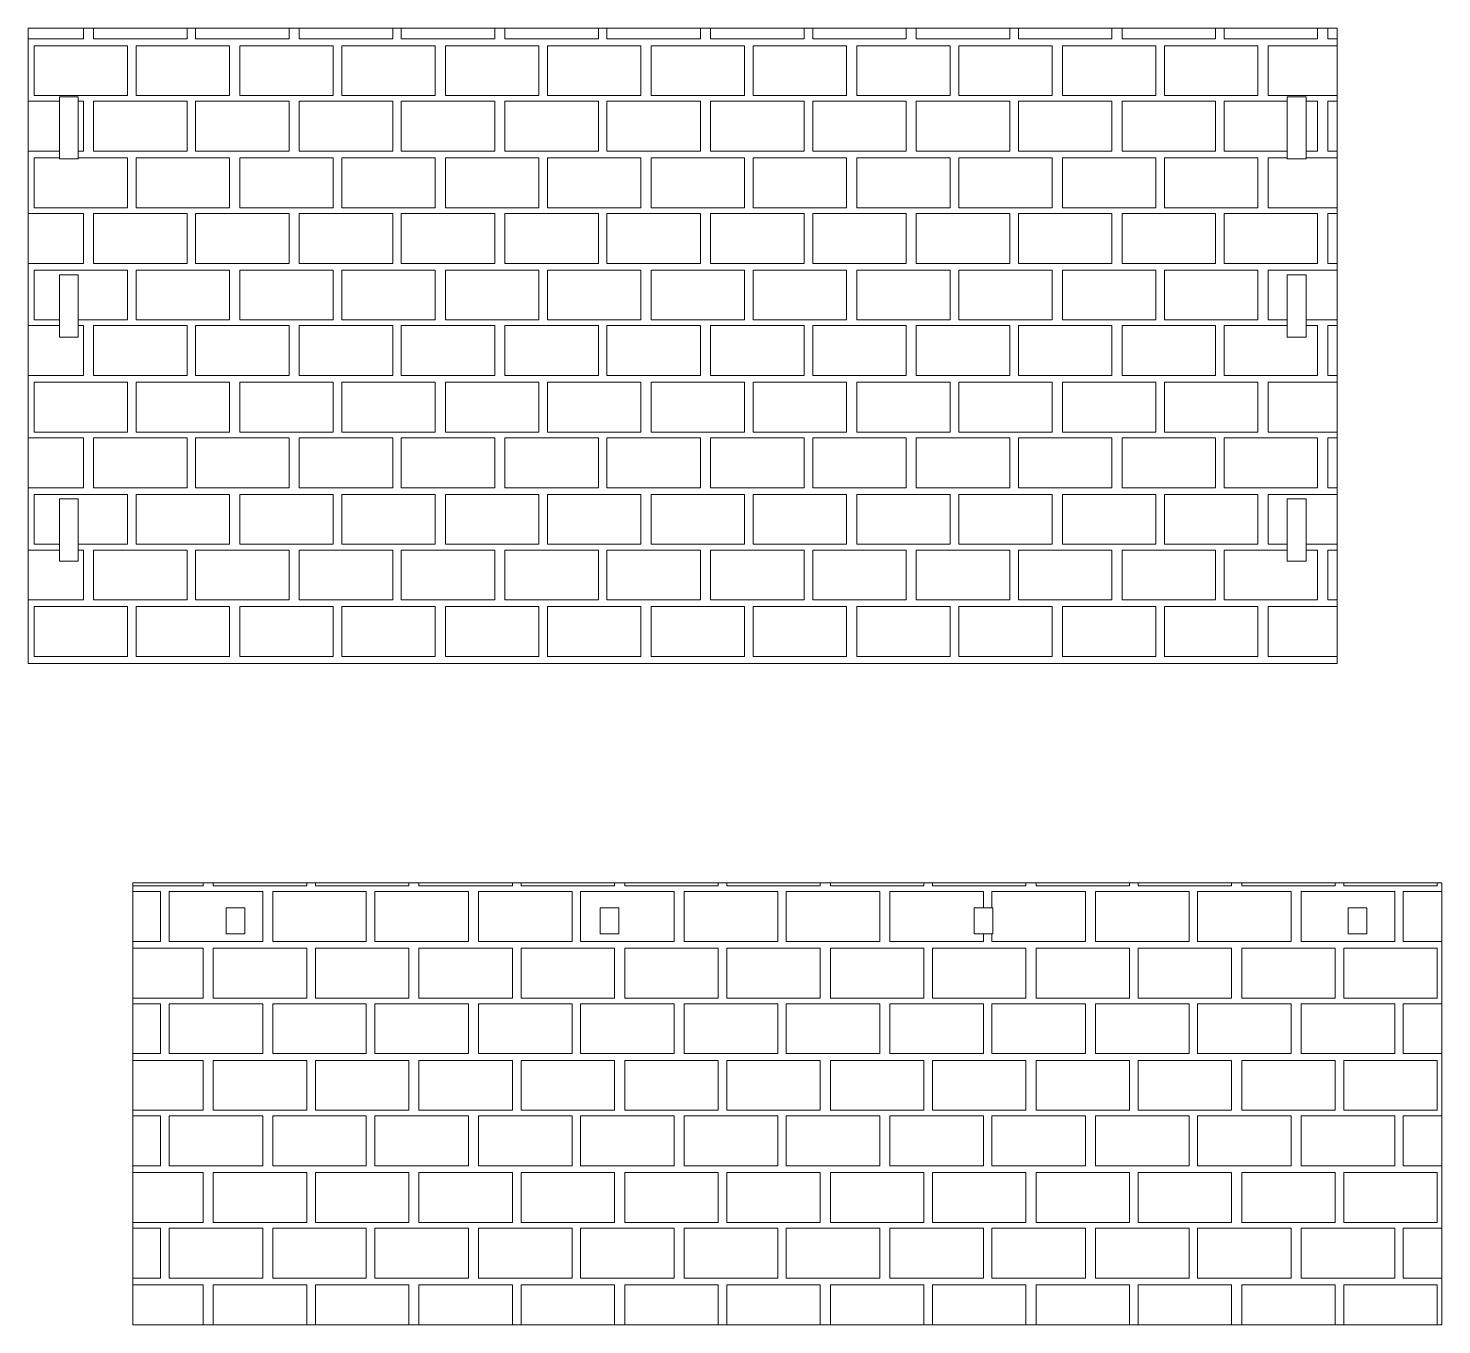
# Model space of a CAD drawing. Header units: millimetres. Extents: x -374 to 566, y -12 to 364.
# Drawn here: x 126.8 to 353.6, y 4.4 to 212.4 of the extents above; entities that cross this region are included whole.
import ezdxf

# ---------------------------------------------------------------- set-up
doc = ezdxf.new("R2010")
doc.units = ezdxf.units.MM

msp = doc.modelspace()

# ---------------------------------------------------------------- linework, layer by layer
at = {"color": 7, "linetype": 'Continuous', "lineweight": 15}
for p, q in [((135.69, 212.41), (126.84, 212.41)), ((126.84, 212.41), (126.84, 210.69)), ((137.32, 212.41), (135.69, 212.41)), ((135.69, 210.69), (135.69, 212.41)), ((137.32, 212.41), (137.32, 210.69)), ((152.32, 212.41), (137.32, 212.41)), ((153.69, 212.41), (152.32, 212.41)), ((152.32, 210.69), (152.32, 212.41)), ((153.69, 212.41), (153.69, 210.69)), ((168.69, 212.41), (153.69, 212.41)), ((170.32, 212.41), (168.69, 212.41)), ((168.69, 210.69), (168.69, 212.41)), ((185.32, 212.41), (170.32, 212.41)), ((170.32, 212.41), (170.32, 210.69)), ((186.69, 212.41), (185.32, 212.41)), ((185.32, 210.69), (185.32, 212.41)), ((186.69, 212.41), (186.69, 210.69)), ((201.69, 212.41), (186.69, 212.41)), ((203.32, 212.41), (201.69, 212.41)), ((201.69, 210.69), (201.69, 212.41)), ((203.32, 212.41), (203.32, 210.69)), ((218.32, 212.41), (203.32, 212.41)), ((219.69, 212.41), (218.32, 212.41)), ((218.32, 210.69), (218.32, 212.41)), ((219.69, 212.41), (219.69, 210.69)), ((234.69, 212.41), (219.69, 212.41)), ((236.32, 212.41), (234.69, 212.41)), ((234.69, 210.69), (234.69, 212.41)), ((236.32, 212.41), (236.32, 210.69)), ((251.32, 212.41), (236.32, 212.41)), ((252.69, 212.41), (251.32, 212.41)), ((251.32, 210.69), (251.32, 212.41)), ((252.69, 212.41), (252.69, 210.69)), ((267.69, 212.41), (252.69, 212.41)), ((269.32, 212.41), (267.69, 212.41)), ((267.69, 210.69), (267.69, 212.41)), ((284.32, 212.41), (269.32, 212.41)), ((269.32, 212.41), (269.32, 210.69)), ((285.69, 212.41), (284.32, 212.41)), ((284.32, 210.69), (284.32, 212.41)), ((285.69, 212.41), (285.69, 210.69)), ((300.69, 212.41), (285.69, 212.41)), ((302.32, 212.41), (300.69, 212.41)), ((300.69, 210.69), (300.69, 212.41)), ((302.32, 212.41), (302.32, 210.69)), ((317.32, 212.41), (302.32, 212.41)), ((318.69, 212.41), (317.32, 212.41)), ((317.32, 210.69), (317.32, 212.41)), ((333.69, 212.41), (318.69, 212.41)), ((318.69, 212.41), (318.69, 210.69)), ((335.32, 212.41), (333.69, 212.41)), ((333.69, 210.69), (333.69, 212.41)), ((336.84, 212.41), (335.32, 212.41)), ((335.32, 212.41), (335.32, 210.69)), ((336.84, 210.69), (336.84, 212.41)), ((126.84, 210.69), (126.84, 200.69)), ((126.84, 210.69), (135.69, 210.69)), ((142.77, 209.61), (127.77, 209.61)), ((127.77, 209.61), (127.77, 201.61)), ((137.32, 210.69), (152.32, 210.69)), ((142.77, 201.61), (142.77, 209.61)), ((144.13, 209.61), (144.13, 201.61)), ((159.13, 209.61), (144.13, 209.61)), ((153.69, 210.69), (168.69, 210.69)), ((159.13, 201.61), (159.13, 209.61)), ((175.77, 209.61), (160.77, 209.61)), ((160.77, 209.61), (160.77, 201.61)), ((170.32, 210.69), (185.32, 210.69)), ((175.77, 201.61), (175.77, 209.61)), ((177.13, 209.61), (177.13, 201.61)), ((192.13, 209.61), (177.13, 209.61)), ((186.69, 210.69), (201.69, 210.69)), ((192.13, 201.61), (192.13, 209.61)), ((208.77, 209.61), (193.77, 209.61)), ((193.77, 209.61), (193.77, 201.61)), ((203.32, 210.69), (218.32, 210.69)), ((208.77, 201.61), (208.77, 209.61)), ((225.13, 209.61), (210.13, 209.61)), ((210.13, 209.61), (210.13, 201.61)), ((219.69, 210.69), (234.69, 210.69)), ((225.13, 201.61), (225.13, 209.61)), ((241.77, 209.61), (226.77, 209.61)), ((226.77, 209.61), (226.77, 201.61)), ((236.32, 210.69), (251.32, 210.69)), ((241.77, 201.61), (241.77, 209.61)), ((258.13, 209.61), (243.13, 209.61)), ((243.13, 209.61), (243.13, 201.61)), ((252.69, 210.69), (267.69, 210.69)), ((258.13, 201.61), (258.13, 209.61)), ((274.77, 209.61), (259.77, 209.61)), ((259.77, 209.61), (259.77, 201.61)), ((269.32, 210.69), (284.32, 210.69)), ((274.77, 201.61), (274.77, 209.61)), ((291.13, 209.61), (276.13, 209.61)), ((276.13, 209.61), (276.13, 201.61)), ((285.69, 210.69), (300.69, 210.69)), ((291.13, 201.61), (291.13, 209.61)), ((307.77, 209.61), (292.77, 209.61)), ((292.77, 209.61), (292.77, 201.61)), ((302.32, 210.69), (317.32, 210.69)), ((307.77, 201.61), (307.77, 209.61)), ((324.13, 209.61), (309.13, 209.61)), ((309.13, 209.61), (309.13, 201.61)), ((318.69, 210.69), (333.69, 210.69)), ((324.13, 201.61), (324.13, 209.61)), ((336.84, 209.61), (325.77, 209.61)), ((325.77, 209.61), (325.77, 201.61)), ((335.32, 210.69), (336.84, 210.69)), ((336.84, 209.61), (336.84, 210.69)), ((336.84, 201.61), (336.84, 209.61)), ((131.84, 200.69), (126.84, 200.69)), ((126.84, 200.69), (126.84, 192.69)), ((127.77, 201.61), (142.77, 201.61)), ((131.84, 201.39), (134.84, 201.39)), ((131.84, 200.69), (131.84, 201.39)), ((131.84, 200.69), (131.84, 192.69)), ((134.84, 201.39), (134.84, 200.69)), ((135.69, 200.69), (134.84, 200.69)), ((134.84, 192.69), (134.84, 200.69)), ((135.69, 192.69), (135.69, 200.69)), ((152.32, 200.69), (137.32, 200.69)), ((137.32, 200.69), (137.32, 192.69)), ((144.13, 201.61), (159.13, 201.61)), ((152.32, 192.69), (152.32, 200.69)), ((168.69, 200.69), (153.69, 200.69)), ((153.69, 200.69), (153.69, 192.69)), ((160.77, 201.61), (175.77, 201.61)), ((168.69, 192.69), (168.69, 200.69)), ((185.32, 200.69), (170.32, 200.69)), ((170.32, 200.69), (170.32, 192.69)), ((177.13, 201.61), (192.13, 201.61)), ((185.32, 192.69), (185.32, 200.69)), ((201.69, 200.69), (186.69, 200.69)), ((186.69, 200.69), (186.69, 192.69)), ((193.77, 201.61), (208.77, 201.61)), ((201.69, 192.69), (201.69, 200.69)), ((218.32, 200.69), (203.32, 200.69)), ((203.32, 200.69), (203.32, 192.69)), ((210.13, 201.61), (225.13, 201.61)), ((218.32, 192.69), (218.32, 200.69)), ((219.69, 200.69), (219.69, 192.69)), ((234.69, 200.69), (219.69, 200.69)), ((226.77, 201.61), (241.77, 201.61)), ((234.69, 192.69), (234.69, 200.69)), ((251.32, 200.69), (236.32, 200.69)), ((236.32, 200.69), (236.32, 192.69)), ((243.13, 201.61), (258.13, 201.61)), ((251.32, 192.69), (251.32, 200.69)), ((252.69, 200.69), (252.69, 192.69)), ((267.69, 200.69), (252.69, 200.69)), ((259.77, 201.61), (274.77, 201.61)), ((267.69, 192.69), (267.69, 200.69)), ((284.32, 200.69), (269.32, 200.69)), ((269.32, 200.69), (269.32, 192.69)), ((276.13, 201.61), (291.13, 201.61)), ((284.32, 192.69), (284.32, 200.69)), ((300.69, 200.69), (285.69, 200.69)), ((285.69, 200.69), (285.69, 192.69)), ((292.77, 201.61), (307.77, 201.61)), ((300.69, 192.69), (300.69, 200.69)), ((317.32, 200.69), (302.32, 200.69)), ((302.32, 200.69), (302.32, 192.69)), ((309.13, 201.61), (324.13, 201.61)), ((317.32, 192.69), (317.32, 200.69)), ((318.69, 200.69), (318.69, 192.69)), ((328.84, 200.69), (318.69, 200.69)), ((325.77, 201.61), (336.84, 201.61)), ((328.84, 201.39), (331.84, 201.39)), ((328.84, 200.69), (328.84, 201.39)), ((328.84, 200.69), (328.84, 192.69)), ((331.84, 201.39), (331.84, 200.69)), ((333.69, 200.69), (331.84, 200.69)), ((331.84, 192.69), (331.84, 200.69)), ((333.69, 192.69), (333.69, 200.69)), ((336.84, 200.69), (335.32, 200.69)), ((335.32, 200.69), (335.32, 192.69)), ((336.84, 200.69), (336.84, 201.61)), ((336.84, 192.69), (336.84, 200.69)), ((126.84, 192.69), (126.84, 182.69)), ((126.84, 192.69), (131.84, 192.69)), ((127.77, 191.61), (127.77, 183.61)), ((131.84, 191.61), (127.77, 191.61)), ((131.84, 191.61), (131.84, 192.69)), ((131.84, 191.61), (131.84, 191.46)), ((131.84, 191.46), (134.84, 191.46)), ((134.84, 192.69), (134.84, 191.61)), ((134.84, 192.69), (135.69, 192.69)), ((142.77, 191.61), (134.84, 191.61)), ((134.84, 191.46), (134.84, 191.61)), ((137.32, 192.69), (152.32, 192.69)), ((142.77, 183.61), (142.77, 191.61)), ((144.13, 191.61), (144.13, 183.61)), ((159.13, 191.61), (144.13, 191.61)), ((153.69, 192.69), (168.69, 192.69)), ((159.13, 183.61), (159.13, 191.61)), ((175.77, 191.61), (160.77, 191.61)), ((160.77, 191.61), (160.77, 183.61)), ((170.32, 192.69), (185.32, 192.69)), ((175.77, 183.61), (175.77, 191.61)), ((192.13, 191.61), (177.13, 191.61)), ((177.13, 191.61), (177.13, 183.61)), ((186.69, 192.69), (201.69, 192.69)), ((192.13, 183.61), (192.13, 191.61)), ((208.77, 191.61), (193.77, 191.61)), ((193.77, 191.61), (193.77, 183.61)), ((203.32, 192.69), (218.32, 192.69)), ((208.77, 183.61), (208.77, 191.61)), ((225.13, 191.61), (210.13, 191.61)), ((210.13, 191.61), (210.13, 183.61)), ((219.69, 192.69), (234.69, 192.69)), ((225.13, 183.61), (225.13, 191.61)), ((241.77, 191.61), (226.77, 191.61)), ((226.77, 191.61), (226.77, 183.61)), ((236.32, 192.69), (251.32, 192.69)), ((241.77, 183.61), (241.77, 191.61)), ((243.13, 191.61), (243.13, 183.61)), ((258.13, 191.61), (243.13, 191.61)), ((252.69, 192.69), (267.69, 192.69)), ((258.13, 183.61), (258.13, 191.61)), ((274.77, 191.61), (259.77, 191.61)), ((259.77, 191.61), (259.77, 183.61)), ((269.32, 192.69), (284.32, 192.69)), ((274.77, 183.61), (274.77, 191.61)), ((291.13, 191.61), (276.13, 191.61)), ((276.13, 191.61), (276.13, 183.61)), ((285.69, 192.69), (300.69, 192.69)), ((291.13, 183.61), (291.13, 191.61)), ((307.77, 191.61), (292.77, 191.61)), ((292.77, 191.61), (292.77, 183.61)), ((302.32, 192.69), (317.32, 192.69)), ((307.77, 183.61), (307.77, 191.61)), ((309.13, 191.61), (309.13, 183.61)), ((324.13, 191.61), (309.13, 191.61)), ((318.69, 192.69), (328.84, 192.69)), ((324.13, 183.61), (324.13, 191.61)), ((325.77, 191.61), (325.77, 183.61)), ((328.84, 191.61), (325.77, 191.61)), ((328.84, 191.61), (328.84, 192.69)), ((328.84, 191.61), (328.84, 191.46)), ((328.84, 191.46), (331.84, 191.46)), ((331.84, 192.69), (331.84, 191.61)), ((331.84, 192.69), (333.69, 192.69)), ((336.84, 191.61), (331.84, 191.61)), ((331.84, 191.46), (331.84, 191.61)), ((335.32, 192.69), (336.84, 192.69)), ((336.84, 191.61), (336.84, 192.69)), ((336.84, 183.61), (336.84, 191.61)), ((135.69, 182.69), (126.84, 182.69)), ((126.84, 182.69), (126.84, 174.69)), ((127.77, 183.61), (142.77, 183.61)), ((135.69, 174.69), (135.69, 182.69)), ((152.32, 182.69), (137.32, 182.69)), ((137.32, 182.69), (137.32, 174.69)), ((144.13, 183.61), (159.13, 183.61)), ((152.32, 174.69), (152.32, 182.69)), ((168.69, 182.69), (153.69, 182.69)), ((153.69, 182.69), (153.69, 174.69)), ((160.77, 183.61), (175.77, 183.61)), ((168.69, 174.69), (168.69, 182.69)), ((185.32, 182.69), (170.32, 182.69)), ((170.32, 182.69), (170.32, 174.69)), ((177.13, 183.61), (192.13, 183.61)), ((185.32, 174.69), (185.32, 182.69)), ((201.69, 182.69), (186.69, 182.69)), ((186.69, 182.69), (186.69, 174.69)), ((193.77, 183.61), (208.77, 183.61)), ((201.69, 174.69), (201.69, 182.69)), ((218.32, 182.69), (203.32, 182.69)), ((203.32, 182.69), (203.32, 174.69)), ((210.13, 183.61), (225.13, 183.61)), ((218.32, 174.69), (218.32, 182.69)), ((234.69, 182.69), (219.69, 182.69)), ((219.69, 182.69), (219.69, 174.69)), ((226.77, 183.61), (241.77, 183.61)), ((234.69, 174.69), (234.69, 182.69)), ((251.32, 182.69), (236.32, 182.69)), ((236.32, 182.69), (236.32, 174.69)), ((243.13, 183.61), (258.13, 183.61)), ((251.32, 174.69), (251.32, 182.69)), ((252.69, 182.69), (252.69, 174.69)), ((267.69, 182.69), (252.69, 182.69)), ((259.77, 183.61), (274.77, 183.61)), ((267.69, 174.69), (267.69, 182.69)), ((284.32, 182.69), (269.32, 182.69)), ((269.32, 182.69), (269.32, 174.69)), ((276.13, 183.61), (291.13, 183.61)), ((284.32, 174.69), (284.32, 182.69)), ((285.69, 182.69), (285.69, 174.69)), ((300.69, 182.69), (285.69, 182.69)), ((292.77, 183.61), (307.77, 183.61)), ((300.69, 174.69), (300.69, 182.69)), ((317.32, 182.69), (302.32, 182.69)), ((302.32, 182.69), (302.32, 174.69)), ((309.13, 183.61), (324.13, 183.61)), ((317.32, 174.69), (317.32, 182.69)), ((318.69, 182.69), (318.69, 174.69)), ((333.69, 182.69), (318.69, 182.69)), ((325.77, 183.61), (336.84, 183.61)), ((333.69, 174.69), (333.69, 182.69)), ((336.84, 182.69), (335.32, 182.69)), ((335.32, 182.69), (335.32, 174.69)), ((336.84, 182.69), (336.84, 183.61)), ((336.84, 174.69), (336.84, 182.69)), ((126.84, 174.69), (126.84, 164.69)), ((126.84, 174.69), (135.69, 174.69)), ((137.32, 174.69), (152.32, 174.69)), ((153.69, 174.69), (168.69, 174.69)), ((170.32, 174.69), (185.32, 174.69)), ((186.69, 174.69), (201.69, 174.69)), ((203.32, 174.69), (218.32, 174.69)), ((219.69, 174.69), (234.69, 174.69)), ((236.32, 174.69), (251.32, 174.69)), ((252.69, 174.69), (267.69, 174.69)), ((269.32, 174.69), (284.32, 174.69)), ((285.69, 174.69), (300.69, 174.69)), ((302.32, 174.69), (317.32, 174.69)), ((318.69, 174.69), (333.69, 174.69)), ((335.32, 174.69), (336.84, 174.69)), ((336.84, 173.61), (336.84, 174.69)), ((142.77, 173.61), (127.77, 173.61)), ((127.77, 173.61), (127.77, 165.61)), ((134.84, 172.87), (131.84, 172.87)), ((131.84, 172.87), (131.84, 165.61)), ((134.84, 165.61), (134.84, 172.87)), ((142.77, 165.61), (142.77, 173.61)), ((144.13, 173.61), (144.13, 165.61)), ((159.13, 173.61), (144.13, 173.61)), ((159.13, 165.61), (159.13, 173.61)), ((175.77, 173.61), (160.77, 173.61)), ((160.77, 173.61), (160.77, 165.61)), ((175.77, 165.61), (175.77, 173.61)), ((192.13, 173.61), (177.13, 173.61)), ((177.13, 173.61), (177.13, 165.61)), ((192.13, 165.61), (192.13, 173.61)), ((208.77, 173.61), (193.77, 173.61)), ((193.77, 173.61), (193.77, 165.61)), ((208.77, 165.61), (208.77, 173.61)), ((225.13, 173.61), (210.13, 173.61)), ((210.13, 173.61), (210.13, 165.61)), ((225.13, 165.61), (225.13, 173.61)), ((241.77, 173.61), (226.77, 173.61)), ((226.77, 173.61), (226.77, 165.61)), ((241.77, 165.61), (241.77, 173.61)), ((258.13, 173.61), (243.13, 173.61)), ((243.13, 173.61), (243.13, 165.61)), ((258.13, 165.61), (258.13, 173.61)), ((274.77, 173.61), (259.77, 173.61)), ((259.77, 173.61), (259.77, 165.61)), ((274.77, 165.61), (274.77, 173.61)), ((291.13, 173.61), (276.13, 173.61)), ((276.13, 173.61), (276.13, 165.61)), ((291.13, 165.61), (291.13, 173.61)), ((307.77, 173.61), (292.77, 173.61)), ((292.77, 173.61), (292.77, 165.61)), ((307.77, 165.61), (307.77, 173.61)), ((309.13, 173.61), (309.13, 165.61)), ((324.13, 173.61), (309.13, 173.61)), ((324.13, 165.61), (324.13, 173.61)), ((325.77, 173.61), (325.77, 165.61)), ((336.84, 173.61), (325.77, 173.61)), ((331.84, 172.87), (328.84, 172.87)), ((328.84, 172.87), (328.84, 165.61)), ((331.84, 165.61), (331.84, 172.87)), ((336.84, 165.61), (336.84, 173.61)), ((127.77, 165.61), (131.84, 165.61)), ((131.84, 164.69), (131.84, 165.61)), ((134.84, 165.61), (134.84, 164.69)), ((134.84, 165.61), (142.77, 165.61)), ((144.13, 165.61), (159.13, 165.61)), ((160.77, 165.61), (175.77, 165.61)), ((177.13, 165.61), (192.13, 165.61)), ((193.77, 165.61), (208.77, 165.61)), ((210.13, 165.61), (225.13, 165.61)), ((226.77, 165.61), (241.77, 165.61)), ((243.13, 165.61), (258.13, 165.61)), ((259.77, 165.61), (274.77, 165.61)), ((276.13, 165.61), (291.13, 165.61)), ((292.77, 165.61), (307.77, 165.61)), ((309.13, 165.61), (324.13, 165.61)), ((325.77, 165.61), (328.84, 165.61)), ((328.84, 164.69), (328.84, 165.61)), ((331.84, 165.61), (331.84, 164.69)), ((331.84, 165.61), (336.84, 165.61)), ((336.84, 164.69), (336.84, 165.61)), ((131.84, 164.69), (126.84, 164.69)), ((126.84, 164.69), (126.84, 156.69)), ((131.84, 164.69), (131.84, 162.87)), ((135.69, 164.69), (134.84, 164.69)), ((134.84, 162.87), (134.84, 164.69)), ((135.69, 156.69), (135.69, 164.69)), ((152.32, 164.69), (137.32, 164.69)), ((137.32, 164.69), (137.32, 156.69)), ((152.32, 156.69), (152.32, 164.69)), ((153.69, 164.69), (153.69, 156.69)), ((168.69, 164.69), (153.69, 164.69)), ((168.69, 156.69), (168.69, 164.69)), ((185.32, 164.69), (170.32, 164.69)), ((170.32, 164.69), (170.32, 156.69)), ((185.32, 156.69), (185.32, 164.69)), ((201.69, 164.69), (186.69, 164.69)), ((186.69, 164.69), (186.69, 156.69)), ((201.69, 156.69), (201.69, 164.69)), ((218.32, 164.69), (203.32, 164.69)), ((203.32, 164.69), (203.32, 156.69)), ((218.32, 156.69), (218.32, 164.69)), ((219.69, 164.69), (219.69, 156.69)), ((234.69, 164.69), (219.69, 164.69)), ((234.69, 156.69), (234.69, 164.69)), ((251.32, 164.69), (236.32, 164.69)), ((236.32, 164.69), (236.32, 156.69)), ((251.32, 156.69), (251.32, 164.69)), ((267.69, 164.69), (252.69, 164.69)), ((252.69, 164.69), (252.69, 156.69)), ((267.69, 156.69), (267.69, 164.69)), ((284.32, 164.69), (269.32, 164.69)), ((269.32, 164.69), (269.32, 156.69)), ((284.32, 156.69), (284.32, 164.69)), ((300.69, 164.69), (285.69, 164.69)), ((285.69, 164.69), (285.69, 156.69)), ((300.69, 156.69), (300.69, 164.69)), ((317.32, 164.69), (302.32, 164.69)), ((302.32, 164.69), (302.32, 156.69)), ((317.32, 156.69), (317.32, 164.69)), ((318.69, 164.69), (318.69, 156.69)), ((328.84, 164.69), (318.69, 164.69)), ((328.84, 164.69), (328.84, 162.87)), ((333.69, 164.69), (331.84, 164.69)), ((331.84, 162.87), (331.84, 164.69)), ((333.69, 156.69), (333.69, 164.69)), ((336.84, 164.69), (335.32, 164.69)), ((335.32, 164.69), (335.32, 156.69)), ((336.84, 156.69), (336.84, 164.69)), ((131.84, 162.87), (134.84, 162.87)), ((328.84, 162.87), (331.84, 162.87)), ((126.84, 156.69), (126.84, 146.69)), ((126.84, 156.69), (135.69, 156.69)), ((137.32, 156.69), (152.32, 156.69)), ((153.69, 156.69), (168.69, 156.69)), ((170.32, 156.69), (185.32, 156.69)), ((186.69, 156.69), (201.69, 156.69)), ((203.32, 156.69), (218.32, 156.69)), ((219.69, 156.69), (234.69, 156.69)), ((236.32, 156.69), (251.32, 156.69)), ((252.69, 156.69), (267.69, 156.69)), ((269.32, 156.69), (284.32, 156.69)), ((285.69, 156.69), (300.69, 156.69)), ((302.32, 156.69), (317.32, 156.69)), ((318.69, 156.69), (333.69, 156.69)), ((335.32, 156.69), (336.84, 156.69)), ((336.84, 155.61), (336.84, 156.69)), ((142.77, 155.61), (127.77, 155.61)), ((127.77, 155.61), (127.77, 147.61)), ((142.77, 147.61), (142.77, 155.61)), ((144.13, 155.61), (144.13, 147.61)), ((159.13, 155.61), (144.13, 155.61)), ((159.13, 147.61), (159.13, 155.61)), ((175.77, 155.61), (160.77, 155.61)), ((160.77, 155.61), (160.77, 147.61)), ((175.77, 147.61), (175.77, 155.61)), ((177.13, 155.61), (177.13, 147.61)), ((192.13, 155.61), (177.13, 155.61)), ((192.13, 147.61), (192.13, 155.61)), ((208.77, 155.61), (193.77, 155.61)), ((193.77, 155.61), (193.77, 147.61)), ((208.77, 147.61), (208.77, 155.61)), ((210.13, 155.61), (210.13, 147.61)), ((225.13, 155.61), (210.13, 155.61)), ((225.13, 147.61), (225.13, 155.61)), ((241.77, 155.61), (226.77, 155.61)), ((226.77, 155.61), (226.77, 147.61)), ((241.77, 147.61), (241.77, 155.61)), ((258.13, 155.61), (243.13, 155.61)), ((243.13, 155.61), (243.13, 147.61)), ((258.13, 147.61), (258.13, 155.61)), ((274.77, 155.61), (259.77, 155.61)), ((259.77, 155.61), (259.77, 147.61)), ((274.77, 147.61), (274.77, 155.61)), ((291.13, 155.61), (276.13, 155.61)), ((276.13, 155.61), (276.13, 147.61)), ((291.13, 147.61), (291.13, 155.61)), ((307.77, 155.61), (292.77, 155.61)), ((292.77, 155.61), (292.77, 147.61)), ((307.77, 147.61), (307.77, 155.61)), ((324.13, 155.61), (309.13, 155.61)), ((309.13, 155.61), (309.13, 147.61)), ((324.13, 147.61), (324.13, 155.61)), ((336.84, 155.61), (325.77, 155.61)), ((325.77, 155.61), (325.77, 147.61)), ((336.84, 147.61), (336.84, 155.61)), ((127.77, 147.61), (142.77, 147.61)), ((144.13, 147.61), (159.13, 147.61)), ((160.77, 147.61), (175.77, 147.61)), ((177.13, 147.61), (192.13, 147.61)), ((193.77, 147.61), (208.77, 147.61)), ((210.13, 147.61), (225.13, 147.61)), ((226.77, 147.61), (241.77, 147.61)), ((243.13, 147.61), (258.13, 147.61)), ((259.77, 147.61), (274.77, 147.61)), ((276.13, 147.61), (291.13, 147.61)), ((292.77, 147.61), (307.77, 147.61)), ((309.13, 147.61), (324.13, 147.61)), ((325.77, 147.61), (336.84, 147.61)), ((336.84, 146.69), (336.84, 147.61)), ((135.69, 146.69), (126.84, 146.69)), ((126.84, 146.69), (126.84, 138.69)), ((135.69, 138.69), (135.69, 146.69)), ((152.32, 146.69), (137.32, 146.69)), ((137.32, 146.69), (137.32, 138.69)), ((152.32, 138.69), (152.32, 146.69)), ((168.69, 146.69), (153.69, 146.69)), ((153.69, 146.69), (153.69, 138.69)), ((168.69, 138.69), (168.69, 146.69)), ((185.32, 146.69), (170.32, 146.69)), ((170.32, 146.69), (170.32, 138.69)), ((185.32, 138.69), (185.32, 146.69)), ((186.69, 146.69), (186.69, 138.69)), ((201.69, 146.69), (186.69, 146.69)), ((201.69, 138.69), (201.69, 146.69)), ((218.32, 146.69), (203.32, 146.69)), ((203.32, 146.69), (203.32, 138.69)), ((218.32, 138.69), (218.32, 146.69)), ((219.69, 146.69), (219.69, 138.69)), ((234.69, 146.69), (219.69, 146.69)), ((234.69, 138.69), (234.69, 146.69)), ((251.32, 146.69), (236.32, 146.69)), ((236.32, 146.69), (236.32, 138.69)), ((251.32, 138.69), (251.32, 146.69)), ((252.69, 146.69), (252.69, 138.69)), ((267.69, 146.69), (252.69, 146.69)), ((267.69, 138.69), (267.69, 146.69)), ((284.32, 146.69), (269.32, 146.69)), ((269.32, 146.69), (269.32, 138.69)), ((284.32, 138.69), (284.32, 146.69)), ((285.69, 146.69), (285.69, 138.69)), ((300.69, 146.69), (285.69, 146.69)), ((300.69, 138.69), (300.69, 146.69)), ((317.32, 146.69), (302.32, 146.69)), ((302.32, 146.69), (302.32, 138.69)), ((317.32, 138.69), (317.32, 146.69)), ((318.69, 146.69), (318.69, 138.69)), ((333.69, 146.69), (318.69, 146.69)), ((333.69, 138.69), (333.69, 146.69)), ((336.84, 146.69), (335.32, 146.69)), ((335.32, 146.69), (335.32, 138.69)), ((336.84, 138.69), (336.84, 146.69)), ((126.84, 138.69), (126.84, 128.69)), ((126.84, 138.69), (135.69, 138.69)), ((137.32, 138.69), (152.32, 138.69)), ((153.69, 138.69), (168.69, 138.69)), ((170.32, 138.69), (185.32, 138.69)), ((186.69, 138.69), (201.69, 138.69)), ((203.32, 138.69), (218.32, 138.69)), ((219.69, 138.69), (234.69, 138.69)), ((236.32, 138.69), (251.32, 138.69)), ((252.69, 138.69), (267.69, 138.69)), ((269.32, 138.69), (284.32, 138.69)), ((285.69, 138.69), (300.69, 138.69)), ((302.32, 138.69), (317.32, 138.69)), ((318.69, 138.69), (333.69, 138.69)), ((335.32, 138.69), (336.84, 138.69)), ((336.84, 137.61), (336.84, 138.69)), ((142.77, 137.61), (127.77, 137.61)), ((127.77, 137.61), (127.77, 129.61)), ((134.84, 136.92), (131.84, 136.92)), ((131.84, 136.92), (131.84, 129.61)), ((134.84, 129.61), (134.84, 136.92)), ((142.77, 129.61), (142.77, 137.61)), ((159.13, 137.61), (144.13, 137.61)), ((144.13, 137.61), (144.13, 129.61)), ((159.13, 129.61), (159.13, 137.61)), ((175.77, 137.61), (160.77, 137.61)), ((160.77, 137.61), (160.77, 129.61)), ((175.77, 129.61), (175.77, 137.61)), ((177.13, 137.61), (177.13, 129.61)), ((192.13, 137.61), (177.13, 137.61)), ((192.13, 129.61), (192.13, 137.61)), ((208.77, 137.61), (193.77, 137.61)), ((193.77, 137.61), (193.77, 129.61)), ((208.77, 129.61), (208.77, 137.61)), ((210.13, 137.61), (210.13, 129.61)), ((225.13, 137.61), (210.13, 137.61)), ((225.13, 129.61), (225.13, 137.61)), ((241.77, 137.61), (226.77, 137.61)), ((226.77, 137.61), (226.77, 129.61)), ((241.77, 129.61), (241.77, 137.61)), ((243.13, 137.61), (243.13, 129.61)), ((258.13, 137.61), (243.13, 137.61)), ((258.13, 129.61), (258.13, 137.61)), ((274.77, 137.61), (259.77, 137.61)), ((259.77, 137.61), (259.77, 129.61)), ((274.77, 129.61), (274.77, 137.61)), ((276.13, 137.61), (276.13, 129.61)), ((291.13, 137.61), (276.13, 137.61)), ((291.13, 129.61), (291.13, 137.61)), ((307.77, 137.61), (292.77, 137.61)), ((292.77, 137.61), (292.77, 129.61)), ((307.77, 129.61), (307.77, 137.61)), ((309.13, 137.61), (309.13, 129.61)), ((324.13, 137.61), (309.13, 137.61)), ((324.13, 129.61), (324.13, 137.61)), ((336.84, 137.61), (325.77, 137.61)), ((325.77, 137.61), (325.77, 129.61)), ((331.84, 136.92), (328.84, 136.92)), ((328.84, 136.92), (328.84, 129.61)), ((331.84, 129.61), (331.84, 136.92)), ((336.84, 129.61), (336.84, 137.61)), ((127.77, 129.61), (131.84, 129.61)), ((131.84, 128.69), (131.84, 129.61)), ((134.84, 129.61), (134.84, 128.69)), ((134.84, 129.61), (142.77, 129.61)), ((144.13, 129.61), (159.13, 129.61)), ((160.77, 129.61), (175.77, 129.61)), ((177.13, 129.61), (192.13, 129.61)), ((193.77, 129.61), (208.77, 129.61)), ((210.13, 129.61), (225.13, 129.61)), ((226.77, 129.61), (241.77, 129.61)), ((243.13, 129.61), (258.13, 129.61)), ((259.77, 129.61), (274.77, 129.61)), ((276.13, 129.61), (291.13, 129.61)), ((292.77, 129.61), (307.77, 129.61)), ((309.13, 129.61), (324.13, 129.61)), ((325.77, 129.61), (328.84, 129.61)), ((328.84, 128.69), (328.84, 129.61)), ((331.84, 129.61), (331.84, 128.69)), ((331.84, 129.61), (336.84, 129.61)), ((336.84, 128.69), (336.84, 129.61)), ((131.84, 128.69), (126.84, 128.69)), ((126.84, 128.69), (126.84, 120.69)), ((131.84, 128.69), (131.84, 126.92)), ((135.69, 128.69), (134.84, 128.69)), ((134.84, 126.92), (134.84, 128.69)), ((135.69, 120.69), (135.69, 128.69)), ((152.32, 128.69), (137.32, 128.69)), ((137.32, 128.69), (137.32, 120.69)), ((152.32, 120.69), (152.32, 128.69)), ((153.69, 128.69), (153.69, 120.69)), ((168.69, 128.69), (153.69, 128.69)), ((168.69, 120.69), (168.69, 128.69)), ((185.32, 128.69), (170.32, 128.69)), ((170.32, 128.69), (170.32, 120.69)), ((185.32, 120.69), (185.32, 128.69)), ((201.69, 128.69), (186.69, 128.69)), ((186.69, 128.69), (186.69, 120.69)), ((201.69, 120.69), (201.69, 128.69)), ((218.32, 128.69), (203.32, 128.69)), ((203.32, 128.69), (203.32, 120.69)), ((218.32, 120.69), (218.32, 128.69)), ((219.69, 128.69), (219.69, 120.69)), ((234.69, 128.69), (219.69, 128.69)), ((234.69, 120.69), (234.69, 128.69)), ((251.32, 128.69), (236.32, 128.69)), ((236.32, 128.69), (236.32, 120.69)), ((251.32, 120.69), (251.32, 128.69)), ((252.69, 128.69), (252.69, 120.69)), ((267.69, 128.69), (252.69, 128.69)), ((267.69, 120.69), (267.69, 128.69)), ((284.32, 128.69), (269.32, 128.69)), ((269.32, 128.69), (269.32, 120.69)), ((284.32, 120.69), (284.32, 128.69)), ((285.69, 128.69), (285.69, 120.69)), ((300.69, 128.69), (285.69, 128.69)), ((300.69, 120.69), (300.69, 128.69)), ((317.32, 128.69), (302.32, 128.69)), ((302.32, 128.69), (302.32, 120.69)), ((317.32, 120.69), (317.32, 128.69)), ((328.84, 128.69), (318.69, 128.69)), ((318.69, 128.69), (318.69, 120.69)), ((328.84, 128.69), (328.84, 126.92)), ((333.69, 128.69), (331.84, 128.69)), ((331.84, 126.92), (331.84, 128.69)), ((333.69, 120.69), (333.69, 128.69)), ((336.84, 128.69), (335.32, 128.69)), ((335.32, 128.69), (335.32, 120.69)), ((336.84, 120.69), (336.84, 128.69)), ((131.84, 126.92), (134.84, 126.92)), ((328.84, 126.92), (331.84, 126.92)), ((126.84, 120.69), (126.84, 110.49)), ((126.84, 120.69), (135.69, 120.69)), ((137.32, 120.69), (152.32, 120.69)), ((153.69, 120.69), (168.69, 120.69)), ((170.32, 120.69), (185.32, 120.69)), ((186.69, 120.69), (201.69, 120.69)), ((203.32, 120.69), (218.32, 120.69)), ((219.69, 120.69), (234.69, 120.69)), ((236.32, 120.69), (251.32, 120.69)), ((252.69, 120.69), (267.69, 120.69)), ((269.32, 120.69), (284.32, 120.69)), ((285.69, 120.69), (300.69, 120.69)), ((302.32, 120.69), (317.32, 120.69)), ((318.69, 120.69), (333.69, 120.69)), ((335.32, 120.69), (336.84, 120.69)), ((336.84, 119.61), (336.84, 120.69)), ((142.77, 119.61), (127.77, 119.61)), ((127.77, 119.61), (127.77, 111.61)), ((142.77, 111.61), (142.77, 119.61)), ((144.13, 119.61), (144.13, 111.61)), ((159.13, 119.61), (144.13, 119.61)), ((159.13, 111.61), (159.13, 119.61)), ((175.77, 119.61), (160.77, 119.61)), ((160.77, 119.61), (160.77, 111.61)), ((175.77, 111.61), (175.77, 119.61)), ((192.13, 119.61), (177.13, 119.61)), ((177.13, 119.61), (177.13, 111.61)), ((192.13, 111.61), (192.13, 119.61)), ((208.77, 119.61), (193.77, 119.61)), ((193.77, 119.61), (193.77, 111.61)), ((208.77, 111.61), (208.77, 119.61)), ((225.13, 119.61), (210.13, 119.61)), ((210.13, 119.61), (210.13, 111.61)), ((225.13, 111.61), (225.13, 119.61)), ((241.77, 119.61), (226.77, 119.61)), ((226.77, 119.61), (226.77, 111.61)), ((241.77, 111.61), (241.77, 119.61)), ((243.13, 119.61), (243.13, 111.61)), ((258.13, 119.61), (243.13, 119.61)), ((258.13, 111.61), (258.13, 119.61)), ((274.77, 119.61), (259.77, 119.61)), ((259.77, 119.61), (259.77, 111.61)), ((274.77, 111.61), (274.77, 119.61)), ((276.13, 119.61), (276.13, 111.61)), ((291.13, 119.61), (276.13, 119.61)), ((291.13, 111.61), (291.13, 119.61)), ((307.77, 119.61), (292.77, 119.61)), ((292.77, 119.61), (292.77, 111.61)), ((307.77, 111.61), (307.77, 119.61)), ((309.13, 119.61), (309.13, 111.61)), ((324.13, 119.61), (309.13, 119.61)), ((324.13, 111.61), (324.13, 119.61)), ((336.84, 119.61), (325.77, 119.61)), ((325.77, 119.61), (325.77, 111.61)), ((336.84, 111.61), (336.84, 119.61)), ((127.77, 111.61), (142.77, 111.61)), ((144.13, 111.61), (159.13, 111.61)), ((160.77, 111.61), (175.77, 111.61)), ((177.13, 111.61), (192.13, 111.61)), ((193.77, 111.61), (208.77, 111.61)), ((210.13, 111.61), (225.13, 111.61)), ((226.77, 111.61), (241.77, 111.61)), ((243.13, 111.61), (258.13, 111.61)), ((259.77, 111.61), (274.77, 111.61)), ((276.13, 111.61), (291.13, 111.61)), ((292.77, 111.61), (307.77, 111.61)), ((309.13, 111.61), (324.13, 111.61)), ((325.77, 111.61), (336.84, 111.61)), ((336.84, 110.49), (336.84, 111.61)), ((126.84, 110.49), (336.84, 110.49)), ((143.61, 75.26), (154.9, 75.26)), ((143.61, 75.26), (143.61, 74.79)), ((154.9, 75.26), (156.53, 75.26)), ((154.9, 74.79), (154.9, 75.26)), ((156.53, 75.26), (156.53, 74.79)), ((156.53, 75.26), (171.53, 75.26)), ((171.53, 75.26), (172.9, 75.26)), ((171.53, 74.79), (171.53, 75.26)), ((172.9, 75.26), (187.9, 75.26)), ((172.9, 75.26), (172.9, 74.79)), ((187.9, 75.26), (189.53, 75.26)), ((187.9, 74.79), (187.9, 75.26)), ((189.53, 75.26), (189.53, 74.79)), ((189.53, 75.26), (204.53, 75.26)), ((204.53, 75.26), (205.9, 75.26)), ((204.53, 74.79), (204.53, 75.26)), ((205.9, 75.26), (205.9, 74.79)), ((205.9, 75.26), (220.9, 75.26)), ((220.9, 75.26), (222.53, 75.26)), ((220.9, 74.79), (220.9, 75.26)), ((222.53, 75.26), (222.53, 74.79)), ((222.53, 75.26), (237.53, 75.26)), ((237.53, 75.26), (238.9, 75.26)), ((237.53, 74.79), (237.53, 75.26)), ((238.9, 75.26), (238.9, 74.79)), ((238.9, 75.26), (253.9, 75.26)), ((253.9, 75.26), (255.53, 75.26)), ((253.9, 74.79), (253.9, 75.26)), ((255.53, 75.26), (270.53, 75.26)), ((255.53, 75.26), (255.53, 74.79)), ((270.53, 75.26), (271.9, 75.26)), ((270.53, 74.79), (270.53, 75.26)), ((271.9, 75.26), (286.9, 75.26)), ((271.9, 75.26), (271.9, 74.79)), ((286.9, 75.26), (288.53, 75.26)), ((286.9, 74.79), (286.9, 75.26)), ((288.53, 75.26), (288.53, 74.79)), ((288.53, 75.26), (303.53, 75.26)), ((303.53, 75.26), (304.9, 75.26)), ((303.53, 74.79), (303.53, 75.26)), ((304.9, 75.26), (319.9, 75.26)), ((304.9, 75.26), (304.9, 74.79)), ((319.9, 75.26), (321.53, 75.26)), ((319.9, 74.79), (319.9, 75.26)), ((321.53, 75.26), (336.53, 75.26)), ((321.53, 75.26), (321.53, 74.79)), ((336.53, 75.26), (337.9, 75.26)), ((336.53, 74.79), (336.53, 75.26)), ((337.9, 75.26), (352.9, 75.26)), ((337.9, 75.26), (337.9, 74.79)), ((352.9, 75.26), (353.61, 75.26)), ((352.9, 74.79), (352.9, 75.26)), ((353.61, 75.26), (353.61, 73.87)), ((143.61, 74.79), (143.61, 73.87)), ((143.61, 74.79), (154.9, 74.79)), ((148.08, 73.87), (143.61, 73.87)), ((143.61, 73.87), (143.61, 65.87)), ((148.08, 65.87), (148.08, 73.87)), ((164.45, 73.87), (149.45, 73.87)), ((149.45, 73.87), (149.45, 65.87)), ((156.53, 74.79), (171.53, 74.79)), ((164.45, 65.87), (164.45, 73.87)), ((181.08, 73.87), (166.08, 73.87)), ((166.08, 73.87), (166.08, 65.87)), ((172.9, 74.79), (187.9, 74.79)), ((181.08, 65.87), (181.08, 73.87)), ((197.45, 73.87), (182.45, 73.87)), ((182.45, 73.87), (182.45, 65.87)), ((189.53, 74.79), (204.53, 74.79)), ((197.45, 65.87), (197.45, 73.87)), ((214.08, 73.87), (199.08, 73.87)), ((199.08, 73.87), (199.08, 65.87)), ((205.9, 74.79), (220.9, 74.79)), ((214.08, 65.87), (214.08, 73.87)), ((215.45, 73.87), (215.45, 65.87)), ((230.45, 73.87), (215.45, 73.87)), ((222.53, 74.79), (237.53, 74.79)), ((230.45, 65.87), (230.45, 73.87)), ((247.08, 73.87), (232.08, 73.87)), ((232.08, 73.87), (232.08, 65.87)), ((238.9, 74.79), (253.9, 74.79)), ((247.08, 65.87), (247.08, 73.87)), ((263.45, 73.87), (248.45, 73.87)), ((248.45, 73.87), (248.45, 65.87)), ((255.53, 74.79), (270.53, 74.79)), ((263.45, 65.87), (263.45, 73.87)), ((265.08, 73.87), (265.08, 65.87)), ((280.08, 73.87), (265.08, 73.87)), ((271.9, 74.79), (286.9, 74.79)), ((280.08, 71.25), (280.08, 73.87)), ((281.45, 73.87), (281.45, 71.25)), ((296.45, 73.87), (281.45, 73.87)), ((288.53, 74.79), (303.53, 74.79)), ((296.45, 65.87), (296.45, 73.87)), ((313.08, 73.87), (298.08, 73.87)), ((298.08, 73.87), (298.08, 65.87)), ((304.9, 74.79), (319.9, 74.79)), ((313.08, 65.87), (313.08, 73.87)), ((329.45, 73.87), (314.45, 73.87)), ((314.45, 73.87), (314.45, 65.87)), ((321.53, 74.79), (336.53, 74.79)), ((329.45, 65.87), (329.45, 73.87)), ((346.08, 73.87), (331.08, 73.87)), ((331.08, 73.87), (331.08, 65.87)), ((337.9, 74.79), (352.9, 74.79)), ((346.08, 65.87), (346.08, 73.87)), ((353.61, 73.87), (347.45, 73.87)), ((347.45, 73.87), (347.45, 65.87)), ((353.61, 73.87), (353.61, 65.87)), ((158.61, 71.25), (158.61, 67.12)), ((161.61, 71.25), (158.61, 71.25)), ((161.61, 67.12), (161.61, 71.25)), ((218.61, 71.25), (218.61, 67.12)), ((221.61, 71.25), (218.61, 71.25)), ((221.61, 67.12), (221.61, 71.25)), ((280.08, 71.25), (278.61, 71.25)), ((278.61, 71.25), (278.61, 67.12)), ((280.08, 71.25), (281.45, 71.25)), ((281.61, 71.25), (281.45, 71.25)), ((281.61, 67.12), (281.61, 71.25)), ((338.61, 71.25), (338.61, 67.12)), ((341.61, 71.25), (338.61, 71.25)), ((341.61, 67.12), (341.61, 71.25)), ((143.61, 65.87), (143.61, 64.79)), ((143.61, 65.87), (148.08, 65.87)), ((149.45, 65.87), (164.45, 65.87)), ((158.61, 67.12), (161.61, 67.12)), ((166.08, 65.87), (181.08, 65.87)), ((182.45, 65.87), (197.45, 65.87)), ((199.08, 65.87), (214.08, 65.87)), ((215.45, 65.87), (230.45, 65.87)), ((218.61, 67.12), (221.61, 67.12)), ((232.08, 65.87), (247.08, 65.87)), ((248.45, 65.87), (263.45, 65.87)), ((265.08, 65.87), (280.08, 65.87)), ((278.61, 67.12), (280.08, 67.12)), ((281.45, 67.12), (280.08, 67.12)), ((280.08, 65.87), (280.08, 67.12)), ((281.45, 67.12), (281.45, 65.87)), ((281.45, 67.12), (281.61, 67.12)), ((281.45, 65.87), (296.45, 65.87)), ((298.08, 65.87), (313.08, 65.87)), ((314.45, 65.87), (329.45, 65.87)), ((331.08, 65.87), (346.08, 65.87)), ((338.61, 67.12), (341.61, 67.12)), ((347.45, 65.87), (353.61, 65.87)), ((353.61, 65.87), (353.61, 55.87)), ((154.9, 64.79), (143.61, 64.79)), ((143.61, 64.79), (143.61, 56.79)), ((154.9, 56.79), (154.9, 64.79)), ((171.53, 64.79), (156.53, 64.79)), ((156.53, 64.79), (156.53, 56.79)), ((171.53, 56.79), (171.53, 64.79)), ((187.9, 64.79), (172.9, 64.79)), ((172.9, 64.79), (172.9, 56.79)), ((187.9, 56.79), (187.9, 64.79)), ((204.53, 64.79), (189.53, 64.79)), ((189.53, 64.79), (189.53, 56.79)), ((204.53, 56.79), (204.53, 64.79)), ((220.9, 64.79), (205.9, 64.79)), ((205.9, 64.79), (205.9, 56.79)), ((220.9, 56.79), (220.9, 64.79)), ((237.53, 64.79), (222.53, 64.79)), ((222.53, 64.79), (222.53, 56.79)), ((237.53, 56.79), (237.53, 64.79)), ((238.9, 64.79), (238.9, 56.79)), ((253.9, 64.79), (238.9, 64.79)), ((253.9, 56.79), (253.9, 64.79)), ((270.53, 64.79), (255.53, 64.79)), ((255.53, 64.79), (255.53, 56.79)), ((270.53, 56.79), (270.53, 64.79)), ((286.9, 64.79), (271.9, 64.79)), ((271.9, 64.79), (271.9, 56.79)), ((286.9, 56.79), (286.9, 64.79)), ((303.53, 64.79), (288.53, 64.79)), ((288.53, 64.79), (288.53, 56.79)), ((303.53, 56.79), (303.53, 64.79)), ((319.9, 64.79), (304.9, 64.79)), ((304.9, 64.79), (304.9, 56.79)), ((319.9, 56.79), (319.9, 64.79)), ((336.53, 64.79), (321.53, 64.79)), ((321.53, 64.79), (321.53, 56.79)), ((336.53, 56.79), (336.53, 64.79)), ((337.9, 64.79), (337.9, 56.79)), ((352.9, 64.79), (337.9, 64.79)), ((352.9, 56.79), (352.9, 64.79)), ((143.61, 56.79), (143.61, 55.87)), ((143.61, 56.79), (154.9, 56.79)), ((156.53, 56.79), (171.53, 56.79)), ((172.9, 56.79), (187.9, 56.79)), ((189.53, 56.79), (204.53, 56.79)), ((205.9, 56.79), (220.9, 56.79)), ((222.53, 56.79), (237.53, 56.79)), ((238.9, 56.79), (253.9, 56.79)), ((255.53, 56.79), (270.53, 56.79)), ((271.9, 56.79), (286.9, 56.79)), ((288.53, 56.79), (303.53, 56.79)), ((304.9, 56.79), (319.9, 56.79)), ((321.53, 56.79), (336.53, 56.79)), ((337.9, 56.79), (352.9, 56.79)), ((148.08, 55.87), (143.61, 55.87)), ((143.61, 55.87), (143.61, 47.87)), ((148.08, 47.87), (148.08, 55.87)), ((164.45, 55.87), (149.45, 55.87)), ((149.45, 55.87), (149.45, 47.87)), ((164.45, 47.87), (164.45, 55.87)), ((181.08, 55.87), (166.08, 55.87)), ((166.08, 55.87), (166.08, 47.87)), ((181.08, 47.87), (181.08, 55.87)), ((182.45, 55.87), (182.45, 47.87)), ((197.45, 55.87), (182.45, 55.87)), ((197.45, 47.87), (197.45, 55.87)), ((214.08, 55.87), (199.08, 55.87)), ((199.08, 55.87), (199.08, 47.87)), ((214.08, 47.87), (214.08, 55.87)), ((215.45, 55.87), (215.45, 47.87)), ((230.45, 55.87), (215.45, 55.87)), ((230.45, 47.87), (230.45, 55.87)), ((247.08, 55.87), (232.08, 55.87)), ((232.08, 55.87), (232.08, 47.87)), ((247.08, 47.87), (247.08, 55.87)), ((263.45, 55.87), (248.45, 55.87)), ((248.45, 55.87), (248.45, 47.87)), ((263.45, 47.87), (263.45, 55.87)), ((280.08, 55.87), (265.08, 55.87)), ((265.08, 55.87), (265.08, 47.87)), ((280.08, 47.87), (280.08, 55.87)), ((296.45, 55.87), (281.45, 55.87)), ((281.45, 55.87), (281.45, 47.87)), ((296.45, 47.87), (296.45, 55.87)), ((313.08, 55.87), (298.08, 55.87)), ((298.08, 55.87), (298.08, 47.87)), ((313.08, 47.87), (313.08, 55.87)), ((329.45, 55.87), (314.45, 55.87)), ((314.45, 55.87), (314.45, 47.87)), ((329.45, 47.87), (329.45, 55.87)), ((346.08, 55.87), (331.08, 55.87)), ((331.08, 55.87), (331.08, 47.87)), ((346.08, 47.87), (346.08, 55.87)), ((353.61, 55.87), (347.45, 55.87)), ((347.45, 55.87), (347.45, 47.87)), ((353.61, 55.87), (353.61, 47.87)), ((143.61, 47.87), (143.61, 46.79)), ((143.61, 47.87), (148.08, 47.87)), ((149.45, 47.87), (164.45, 47.87)), ((166.08, 47.87), (181.08, 47.87)), ((182.45, 47.87), (197.45, 47.87)), ((199.08, 47.87), (214.08, 47.87)), ((215.45, 47.87), (230.45, 47.87)), ((232.08, 47.87), (247.08, 47.87)), ((248.45, 47.87), (263.45, 47.87)), ((265.08, 47.87), (280.08, 47.87)), ((281.45, 47.87), (296.45, 47.87)), ((298.08, 47.87), (313.08, 47.87)), ((314.45, 47.87), (329.45, 47.87)), ((331.08, 47.87), (346.08, 47.87)), ((347.45, 47.87), (353.61, 47.87)), ((353.61, 47.87), (353.61, 37.87)), ((154.9, 46.79), (143.61, 46.79)), ((143.61, 46.79), (143.61, 38.79)), ((154.9, 38.79), (154.9, 46.79)), ((171.53, 46.79), (156.53, 46.79)), ((156.53, 46.79), (156.53, 38.79)), ((171.53, 38.79), (171.53, 46.79)), ((187.9, 46.79), (172.9, 46.79)), ((172.9, 46.79), (172.9, 38.79)), ((187.9, 38.79), (187.9, 46.79)), ((204.53, 46.79), (189.53, 46.79)), ((189.53, 46.79), (189.53, 38.79)), ((204.53, 38.79), (204.53, 46.79)), ((220.9, 46.79), (205.9, 46.79)), ((205.9, 46.79), (205.9, 38.79)), ((220.9, 38.79), (220.9, 46.79)), ((237.53, 46.79), (222.53, 46.79)), ((222.53, 46.79), (222.53, 38.79)), ((237.53, 38.79), (237.53, 46.79)), ((238.9, 46.79), (238.9, 38.79)), ((253.9, 46.79), (238.9, 46.79)), ((253.9, 38.79), (253.9, 46.79)), ((270.53, 46.79), (255.53, 46.79)), ((255.53, 46.79), (255.53, 38.79)), ((270.53, 38.79), (270.53, 46.79)), ((286.9, 46.79), (271.9, 46.79)), ((271.9, 46.79), (271.9, 38.79)), ((286.9, 38.79), (286.9, 46.79)), ((303.53, 46.79), (288.53, 46.79)), ((288.53, 46.79), (288.53, 38.79)), ((303.53, 38.79), (303.53, 46.79)), ((319.9, 46.79), (304.9, 46.79)), ((304.9, 46.79), (304.9, 38.79)), ((319.9, 38.79), (319.9, 46.79)), ((336.53, 46.79), (321.53, 46.79)), ((321.53, 46.79), (321.53, 38.79)), ((336.53, 38.79), (336.53, 46.79)), ((352.9, 46.79), (337.9, 46.79)), ((337.9, 46.79), (337.9, 38.79)), ((352.9, 38.79), (352.9, 46.79)), ((143.61, 38.79), (143.61, 37.87)), ((143.61, 38.79), (154.9, 38.79)), ((156.53, 38.79), (171.53, 38.79)), ((172.9, 38.79), (187.9, 38.79)), ((189.53, 38.79), (204.53, 38.79)), ((205.9, 38.79), (220.9, 38.79)), ((222.53, 38.79), (237.53, 38.79)), ((238.9, 38.79), (253.9, 38.79)), ((255.53, 38.79), (270.53, 38.79)), ((271.9, 38.79), (286.9, 38.79)), ((288.53, 38.79), (303.53, 38.79)), ((304.9, 38.79), (319.9, 38.79)), ((321.53, 38.79), (336.53, 38.79)), ((337.9, 38.79), (352.9, 38.79)), ((148.08, 37.87), (143.61, 37.87)), ((143.61, 37.87), (143.61, 29.87)), ((148.08, 29.87), (148.08, 37.87)), ((164.45, 37.87), (149.45, 37.87)), ((149.45, 37.87), (149.45, 29.87)), ((164.45, 29.87), (164.45, 37.87)), ((181.08, 37.87), (166.08, 37.87)), ((166.08, 37.87), (166.08, 29.87)), ((181.08, 29.87), (181.08, 37.87)), ((197.45, 37.87), (182.45, 37.87)), ((182.45, 37.87), (182.45, 29.87)), ((197.45, 29.87), (197.45, 37.87)), ((214.08, 37.87), (199.08, 37.87)), ((199.08, 37.87), (199.08, 29.87)), ((214.08, 29.87), (214.08, 37.87)), ((215.45, 37.87), (215.45, 29.87)), ((230.45, 37.87), (215.45, 37.87)), ((230.45, 29.87), (230.45, 37.87)), ((247.08, 37.87), (232.08, 37.87)), ((232.08, 37.87), (232.08, 29.87)), ((247.08, 29.87), (247.08, 37.87)), ((263.45, 37.87), (248.45, 37.87)), ((248.45, 37.87), (248.45, 29.87)), ((263.45, 29.87), (263.45, 37.87)), ((280.08, 37.87), (265.08, 37.87)), ((265.08, 37.87), (265.08, 29.87)), ((280.08, 29.87), (280.08, 37.87)), ((281.45, 37.87), (281.45, 29.87)), ((296.45, 37.87), (281.45, 37.87)), ((296.45, 29.87), (296.45, 37.87)), ((313.08, 37.87), (298.08, 37.87)), ((298.08, 37.87), (298.08, 29.87)), ((313.08, 29.87), (313.08, 37.87)), ((329.45, 37.87), (314.45, 37.87)), ((314.45, 37.87), (314.45, 29.87)), ((329.45, 29.87), (329.45, 37.87)), ((346.08, 37.87), (331.08, 37.87)), ((331.08, 37.87), (331.08, 29.87)), ((346.08, 29.87), (346.08, 37.87)), ((347.45, 37.87), (347.45, 29.87)), ((353.61, 37.87), (347.45, 37.87)), ((353.61, 37.87), (353.61, 29.87)), ((143.61, 29.87), (143.61, 28.79)), ((143.61, 29.87), (148.08, 29.87)), ((149.45, 29.87), (164.45, 29.87)), ((166.08, 29.87), (181.08, 29.87)), ((182.45, 29.87), (197.45, 29.87)), ((199.08, 29.87), (214.08, 29.87)), ((215.45, 29.87), (230.45, 29.87)), ((232.08, 29.87), (247.08, 29.87)), ((248.45, 29.87), (263.45, 29.87)), ((265.08, 29.87), (280.08, 29.87)), ((281.45, 29.87), (296.45, 29.87)), ((298.08, 29.87), (313.08, 29.87)), ((314.45, 29.87), (329.45, 29.87)), ((331.08, 29.87), (346.08, 29.87)), ((347.45, 29.87), (353.61, 29.87)), ((353.61, 29.87), (353.61, 19.87)), ((154.9, 28.79), (143.61, 28.79)), ((143.61, 28.79), (143.61, 20.79)), ((154.9, 20.79), (154.9, 28.79)), ((171.53, 28.79), (156.53, 28.79)), ((156.53, 28.79), (156.53, 20.79)), ((171.53, 20.79), (171.53, 28.79)), ((187.9, 28.79), (172.9, 28.79)), ((172.9, 28.79), (172.9, 20.79)), ((187.9, 20.79), (187.9, 28.79)), ((204.53, 28.79), (189.53, 28.79)), ((189.53, 28.79), (189.53, 20.79)), ((204.53, 20.79), (204.53, 28.79)), ((220.9, 28.79), (205.9, 28.79)), ((205.9, 28.79), (205.9, 20.79)), ((220.9, 20.79), (220.9, 28.79)), ((237.53, 28.79), (222.53, 28.79)), ((222.53, 28.79), (222.53, 20.79)), ((237.53, 20.79), (237.53, 28.79)), ((238.9, 28.79), (238.9, 20.79)), ((253.9, 28.79), (238.9, 28.79)), ((253.9, 20.79), (253.9, 28.79)), ((270.53, 28.79), (255.53, 28.79)), ((255.53, 28.79), (255.53, 20.79)), ((270.53, 20.79), (270.53, 28.79)), ((286.9, 28.79), (271.9, 28.79)), ((271.9, 28.79), (271.9, 20.79)), ((286.9, 20.79), (286.9, 28.79)), ((303.53, 28.79), (288.53, 28.79)), ((288.53, 28.79), (288.53, 20.79)), ((303.53, 20.79), (303.53, 28.79)), ((304.9, 28.79), (304.9, 20.79)), ((319.9, 28.79), (304.9, 28.79)), ((319.9, 20.79), (319.9, 28.79)), ((336.53, 28.79), (321.53, 28.79)), ((321.53, 28.79), (321.53, 20.79)), ((336.53, 20.79), (336.53, 28.79)), ((337.9, 28.79), (337.9, 20.79)), ((352.9, 28.79), (337.9, 28.79)), ((352.9, 20.79), (352.9, 28.79)), ((143.61, 20.79), (143.61, 19.87)), ((143.61, 20.79), (154.9, 20.79)), ((156.53, 20.79), (171.53, 20.79)), ((172.9, 20.79), (187.9, 20.79)), ((189.53, 20.79), (204.53, 20.79)), ((205.9, 20.79), (220.9, 20.79)), ((222.53, 20.79), (237.53, 20.79)), ((238.9, 20.79), (253.9, 20.79)), ((255.53, 20.79), (270.53, 20.79)), ((271.9, 20.79), (286.9, 20.79)), ((288.53, 20.79), (303.53, 20.79)), ((304.9, 20.79), (319.9, 20.79)), ((321.53, 20.79), (336.53, 20.79)), ((337.9, 20.79), (352.9, 20.79)), ((148.08, 19.87), (143.61, 19.87)), ((143.61, 19.87), (143.61, 11.87)), ((148.08, 11.87), (148.08, 19.87)), ((164.45, 19.87), (149.45, 19.87)), ((149.45, 19.87), (149.45, 11.87)), ((164.45, 11.87), (164.45, 19.87)), ((181.08, 19.87), (166.08, 19.87)), ((166.08, 19.87), (166.08, 11.87)), ((181.08, 11.87), (181.08, 19.87)), ((197.45, 19.87), (182.45, 19.87)), ((182.45, 19.87), (182.45, 11.87)), ((197.45, 11.87), (197.45, 19.87)), ((214.08, 19.87), (199.08, 19.87)), ((199.08, 19.87), (199.08, 11.87)), ((214.08, 11.87), (214.08, 19.87)), ((215.45, 19.87), (215.45, 11.87)), ((230.45, 19.87), (215.45, 19.87)), ((230.45, 11.87), (230.45, 19.87)), ((247.08, 19.87), (232.08, 19.87)), ((232.08, 19.87), (232.08, 11.87)), ((247.08, 11.87), (247.08, 19.87)), ((263.45, 19.87), (248.45, 19.87)), ((248.45, 19.87), (248.45, 11.87)), ((263.45, 11.87), (263.45, 19.87)), ((280.08, 19.87), (265.08, 19.87)), ((265.08, 19.87), (265.08, 11.87)), ((280.08, 11.87), (280.08, 19.87)), ((281.45, 19.87), (281.45, 11.87)), ((296.45, 19.87), (281.45, 19.87)), ((296.45, 11.87), (296.45, 19.87)), ((313.08, 19.87), (298.08, 19.87)), ((298.08, 19.87), (298.08, 11.87)), ((313.08, 11.87), (313.08, 19.87)), ((329.45, 19.87), (314.45, 19.87)), ((314.45, 19.87), (314.45, 11.87)), ((329.45, 11.87), (329.45, 19.87)), ((346.08, 19.87), (331.08, 19.87)), ((331.08, 19.87), (331.08, 11.87)), ((346.08, 11.87), (346.08, 19.87)), ((353.61, 19.87), (347.45, 19.87)), ((347.45, 19.87), (347.45, 11.87)), ((353.61, 19.87), (353.61, 11.87)), ((143.61, 11.87), (143.61, 10.79)), ((143.61, 11.87), (148.08, 11.87)), ((149.45, 11.87), (164.45, 11.87)), ((166.08, 11.87), (181.08, 11.87)), ((182.45, 11.87), (197.45, 11.87)), ((199.08, 11.87), (214.08, 11.87)), ((215.45, 11.87), (230.45, 11.87)), ((232.08, 11.87), (247.08, 11.87)), ((248.45, 11.87), (263.45, 11.87)), ((265.08, 11.87), (280.08, 11.87)), ((281.45, 11.87), (296.45, 11.87)), ((298.08, 11.87), (313.08, 11.87)), ((314.45, 11.87), (329.45, 11.87)), ((331.08, 11.87), (346.08, 11.87)), ((347.45, 11.87), (353.61, 11.87)), ((353.61, 11.87), (353.61, 4.37)), ((154.9, 10.79), (143.61, 10.79)), ((143.61, 10.79), (143.61, 4.37)), ((154.9, 4.37), (154.9, 10.79)), ((171.53, 10.79), (156.53, 10.79)), ((156.53, 10.79), (156.53, 4.37)), ((171.53, 4.37), (171.53, 10.79)), ((172.9, 10.79), (172.9, 4.37)), ((187.9, 10.79), (172.9, 10.79)), ((187.9, 4.37), (187.9, 10.79)), ((189.53, 10.79), (189.53, 4.37)), ((204.53, 10.79), (189.53, 10.79)), ((204.53, 4.37), (204.53, 10.79)), ((205.9, 10.79), (205.9, 4.37)), ((220.9, 10.79), (205.9, 10.79)), ((220.9, 4.37), (220.9, 10.79)), ((222.53, 10.79), (222.53, 4.37)), ((237.53, 10.79), (222.53, 10.79)), ((237.53, 4.37), (237.53, 10.79)), ((253.9, 10.79), (238.9, 10.79)), ((238.9, 10.79), (238.9, 4.37)), ((253.9, 4.37), (253.9, 10.79)), ((270.53, 10.79), (255.53, 10.79)), ((255.53, 10.79), (255.53, 4.37)), ((270.53, 4.37), (270.53, 10.79)), ((286.9, 10.79), (271.9, 10.79)), ((271.9, 10.79), (271.9, 4.37)), ((286.9, 4.37), (286.9, 10.79)), ((303.53, 10.79), (288.53, 10.79)), ((288.53, 10.79), (288.53, 4.37)), ((303.53, 4.37), (303.53, 10.79)), ((319.9, 10.79), (304.9, 10.79)), ((304.9, 10.79), (304.9, 4.37)), ((319.9, 4.37), (319.9, 10.79)), ((321.53, 10.79), (321.53, 4.37)), ((336.53, 10.79), (321.53, 10.79)), ((336.53, 4.37), (336.53, 10.79)), ((337.9, 10.79), (337.9, 4.37)), ((352.9, 10.79), (337.9, 10.79)), ((352.9, 4.37), (352.9, 10.79)), ((143.61, 4.37), (154.9, 4.37)), ((156.53, 4.37), (154.9, 4.37)), ((156.53, 4.37), (171.53, 4.37)), ((172.9, 4.37), (171.53, 4.37)), ((172.9, 4.37), (187.9, 4.37)), ((189.53, 4.37), (187.9, 4.37)), ((189.53, 4.37), (204.53, 4.37)), ((205.9, 4.37), (204.53, 4.37)), ((205.9, 4.37), (220.9, 4.37)), ((222.53, 4.37), (220.9, 4.37)), ((222.53, 4.37), (237.53, 4.37)), ((238.9, 4.37), (237.53, 4.37)), ((238.9, 4.37), (253.9, 4.37)), ((255.53, 4.37), (253.9, 4.37)), ((255.53, 4.37), (270.53, 4.37)), ((271.9, 4.37), (270.53, 4.37)), ((271.9, 4.37), (286.9, 4.37)), ((288.53, 4.37), (286.9, 4.37)), ((288.53, 4.37), (303.53, 4.37)), ((304.9, 4.37), (303.53, 4.37)), ((304.9, 4.37), (319.9, 4.37)), ((321.53, 4.37), (319.9, 4.37)), ((321.53, 4.37), (336.53, 4.37)), ((337.9, 4.37), (336.53, 4.37)), ((337.9, 4.37), (352.9, 4.37)), ((353.61, 4.37), (352.9, 4.37))]:
    msp.add_line(p, q, dxfattribs=at)

doc.saveas('drawing.dxf')
